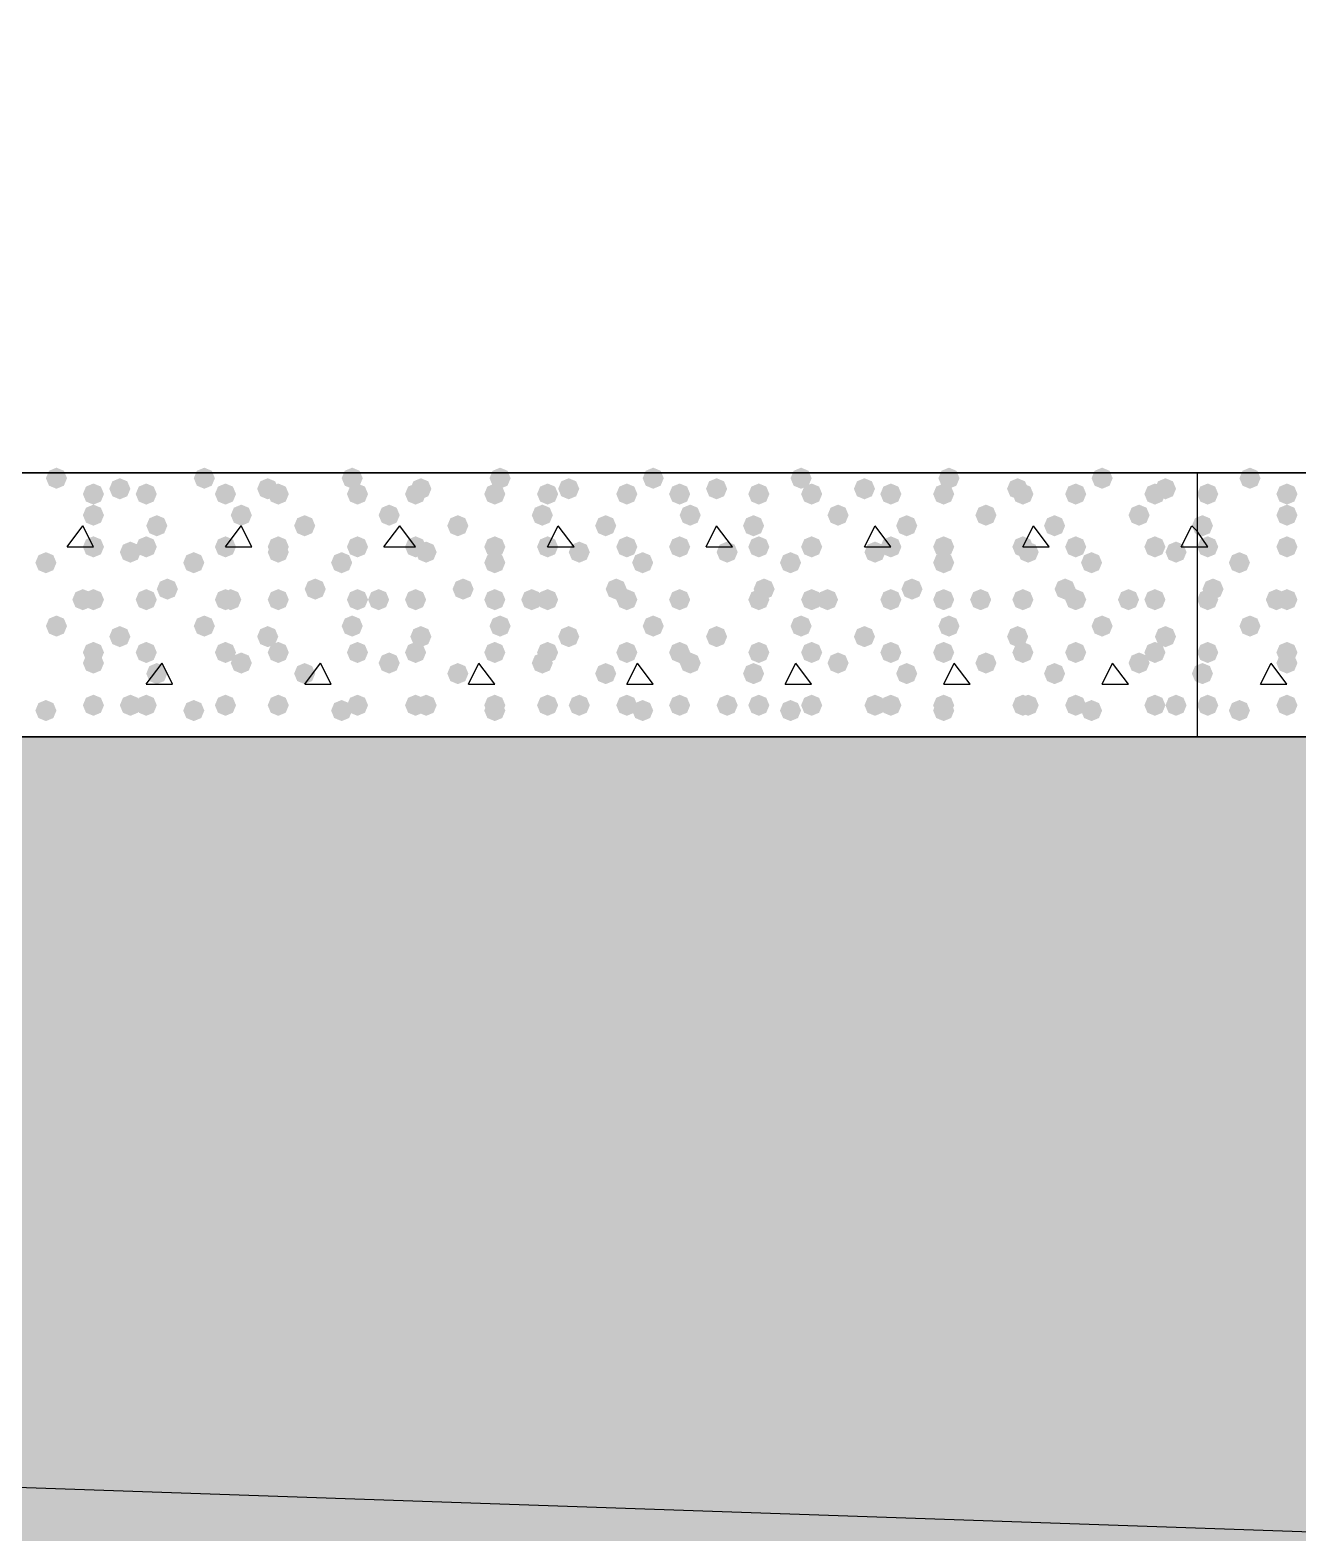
# Model space of a CAD drawing. Header units: millimetres. Extents: x 0 to 420, y 0 to 297.
# Drawn here: x 206.63 to 216.79, y 155.88 to 167.93 of the extents above; entities that cross this region are included whole.
import ezdxf

# ---------------------------------------------------------------- set-up
doc = ezdxf.new("R2010")
doc.units = ezdxf.units.MM
doc.layers.get('0').update_dxf_attribs({"linetype": 'CONTINUOUS'})

msp = doc.modelspace()

# ---------------------------------------------------------------- hatches: boundary and pattern name
at = {"true_color": 0x000008}
for points in [[(206.925333, 164.338), (206.900462, 164.278204), (206.840667, 164.253333), (206.780871, 164.278204), (206.756, 164.338), (206.780871, 164.397796), (206.840667, 164.422667), (206.900462, 164.397796)], [(208.110667, 164.338), (208.085796, 164.278204), (208.026, 164.253333), (207.966204, 164.278204), (207.941333, 164.338), (207.966204, 164.397796), (208.026, 164.422667), (208.085796, 164.397796)], [(209.296, 164.338), (209.271129, 164.278204), (209.211333, 164.253333), (209.151538, 164.278204), (209.126667, 164.338), (209.151537, 164.397796), (209.211333, 164.422667), (209.271129, 164.397796)], [(210.481333, 164.338), (210.456462, 164.278204), (210.396667, 164.253333), (210.336871, 164.278204), (210.312, 164.338), (210.336871, 164.397796), (210.396667, 164.422667), (210.456462, 164.397796)], [(211.709, 164.338), (211.684129, 164.278204), (211.624333, 164.253333), (211.564538, 164.278204), (211.539667, 164.338), (211.564537, 164.397796), (211.624333, 164.422667), (211.684129, 164.397796)], [(212.894333, 164.338), (212.869463, 164.278204), (212.809667, 164.253333), (212.749871, 164.278204), (212.725, 164.338), (212.749871, 164.397796), (212.809667, 164.422667), (212.869462, 164.397796)], [(214.079667, 164.338), (214.054796, 164.278204), (213.995, 164.253333), (213.935204, 164.278204), (213.910333, 164.338), (213.935204, 164.397796), (213.995, 164.422667), (214.054796, 164.397796)], [(215.307333, 164.338), (215.282462, 164.278204), (215.222667, 164.253333), (215.162871, 164.278204), (215.138, 164.338), (215.162871, 164.397796), (215.222667, 164.422667), (215.282462, 164.397796)], [(207.221667, 164.211), (207.196796, 164.151204), (207.137, 164.126333), (207.077204, 164.151204), (207.052333, 164.211), (207.077204, 164.270796), (207.137, 164.295667), (207.196796, 164.270796)], [(207.433333, 164.253333), (207.408462, 164.193537), (207.348667, 164.168667), (207.288871, 164.193537), (207.264, 164.253333), (207.288871, 164.313129), (207.348667, 164.338), (207.408462, 164.313129)], [(207.645, 164.211), (207.620129, 164.151204), (207.560333, 164.126333), (207.500538, 164.151204), (207.475667, 164.211), (207.500537, 164.270796), (207.560333, 164.295667), (207.620129, 164.270796)], [(208.28, 164.211), (208.255129, 164.151204), (208.195333, 164.126333), (208.135538, 164.151204), (208.110667, 164.211), (208.135537, 164.270796), (208.195333, 164.295667), (208.255129, 164.270796)], [(208.618667, 164.253333), (208.593796, 164.193537), (208.534, 164.168667), (208.474204, 164.193537), (208.449333, 164.253333), (208.474204, 164.313129), (208.534, 164.338), (208.593796, 164.313129)], [(208.703333, 164.211), (208.678462, 164.151204), (208.618667, 164.126333), (208.558871, 164.151204), (208.534, 164.211), (208.558871, 164.270796), (208.618667, 164.295667), (208.678462, 164.270796)], [(209.338333, 164.211), (209.313462, 164.151204), (209.253667, 164.126333), (209.193871, 164.151204), (209.169, 164.211), (209.193871, 164.270796), (209.253667, 164.295667), (209.313462, 164.270796)], [(209.804, 164.211), (209.779129, 164.151204), (209.719333, 164.126333), (209.659538, 164.151204), (209.634667, 164.211), (209.659537, 164.270796), (209.719333, 164.295667), (209.779129, 164.270796)], [(209.846333, 164.253333), (209.821463, 164.193537), (209.761667, 164.168667), (209.701871, 164.193537), (209.677, 164.253333), (209.701871, 164.313129), (209.761667, 164.338), (209.821462, 164.313129)], [(210.439, 164.211), (210.414129, 164.151204), (210.354333, 164.126333), (210.294537, 164.151204), (210.269667, 164.211), (210.294537, 164.270796), (210.354333, 164.295667), (210.414129, 164.270796)], [(210.862333, 164.211), (210.837462, 164.151204), (210.777667, 164.126333), (210.717871, 164.151204), (210.693, 164.211), (210.717871, 164.270796), (210.777667, 164.295667), (210.837462, 164.270796)], [(211.031667, 164.253333), (211.006796, 164.193537), (210.947, 164.168667), (210.887204, 164.193537), (210.862333, 164.253333), (210.887204, 164.313129), (210.947, 164.338), (211.006796, 164.313129)], [(211.497333, 164.211), (211.472463, 164.151204), (211.412667, 164.126333), (211.352871, 164.151204), (211.328, 164.211), (211.352871, 164.270796), (211.412667, 164.295667), (211.472462, 164.270796)], [(211.920667, 164.211), (211.895796, 164.151204), (211.836, 164.126333), (211.776204, 164.151204), (211.751333, 164.211), (211.776204, 164.270796), (211.836, 164.295667), (211.895796, 164.270796)], [(212.217, 164.253333), (212.192129, 164.193537), (212.132333, 164.168667), (212.072538, 164.193537), (212.047667, 164.253333), (212.072537, 164.313129), (212.132333, 164.338), (212.192129, 164.313129)], [(212.555667, 164.211), (212.530796, 164.151204), (212.471, 164.126333), (212.411204, 164.151204), (212.386333, 164.211), (212.411204, 164.270796), (212.471, 164.295667), (212.530796, 164.270796)], [(212.979, 164.211), (212.954129, 164.151204), (212.894333, 164.126333), (212.834538, 164.151204), (212.809667, 164.211), (212.834537, 164.270796), (212.894333, 164.295667), (212.954129, 164.270796)], [(213.402333, 164.253333), (213.377462, 164.193537), (213.317667, 164.168667), (213.257871, 164.193537), (213.233, 164.253333), (213.257871, 164.313129), (213.317667, 164.338), (213.377462, 164.313129)], [(213.614, 164.211), (213.589129, 164.151204), (213.529333, 164.126333), (213.469538, 164.151204), (213.444667, 164.211), (213.469537, 164.270796), (213.529333, 164.295667), (213.589129, 164.270796)], [(214.037333, 164.211), (214.012462, 164.151204), (213.952667, 164.126333), (213.892871, 164.151204), (213.868, 164.211), (213.892871, 164.270796), (213.952667, 164.295667), (214.012462, 164.270796)], [(214.63, 164.253333), (214.605129, 164.193537), (214.545333, 164.168667), (214.485538, 164.193537), (214.460667, 164.253333), (214.485537, 164.313129), (214.545333, 164.338), (214.605129, 164.313129)], [(214.672333, 164.211), (214.647462, 164.151204), (214.587667, 164.126333), (214.527871, 164.151204), (214.503, 164.211), (214.527871, 164.270796), (214.587667, 164.295667), (214.647462, 164.270796)], [(215.095667, 164.211), (215.070796, 164.151204), (215.011, 164.126333), (214.951204, 164.151204), (214.926333, 164.211), (214.951204, 164.270796), (215.011, 164.295667), (215.070796, 164.270796)], [(215.730667, 164.211), (215.705796, 164.151204), (215.646, 164.126333), (215.586204, 164.151204), (215.561333, 164.211), (215.586204, 164.270796), (215.646, 164.295667), (215.705796, 164.270796)], [(215.815333, 164.253333), (215.790462, 164.193537), (215.730667, 164.168667), (215.670871, 164.193537), (215.646, 164.253333), (215.670871, 164.313129), (215.730667, 164.338), (215.790462, 164.313129)], [(207.221667, 164.041667), (207.196796, 163.981871), (207.137, 163.957), (207.077204, 163.981871), (207.052333, 164.041667), (207.077204, 164.101462), (207.137, 164.126333), (207.196796, 164.101463)], [(208.407, 164.041667), (208.382129, 163.981871), (208.322333, 163.957), (208.262538, 163.981871), (208.237667, 164.041667), (208.262537, 164.101462), (208.322333, 164.126333), (208.382129, 164.101463)], [(209.592333, 164.041667), (209.567462, 163.981871), (209.507667, 163.957), (209.447871, 163.981871), (209.423, 164.041667), (209.447871, 164.101462), (209.507667, 164.126333), (209.567462, 164.101463)], [(210.82, 164.041667), (210.795129, 163.981871), (210.735333, 163.957), (210.675538, 163.981871), (210.650667, 164.041667), (210.675537, 164.101462), (210.735333, 164.126333), (210.795129, 164.101463)], [(212.005333, 164.041667), (211.980462, 163.981871), (211.920667, 163.957), (211.860871, 163.981871), (211.836, 164.041667), (211.860871, 164.101462), (211.920667, 164.126333), (211.980462, 164.101463)], [(213.190667, 164.041667), (213.165796, 163.981871), (213.106, 163.957), (213.046204, 163.981871), (213.021333, 164.041667), (213.046204, 164.101462), (213.106, 164.126333), (213.165796, 164.101463)], [(214.376, 164.041667), (214.351129, 163.981871), (214.291333, 163.957), (214.231538, 163.981871), (214.206667, 164.041667), (214.231537, 164.101462), (214.291333, 164.126333), (214.351129, 164.101463)], [(215.603667, 164.041667), (215.578796, 163.981871), (215.519, 163.957), (215.459204, 163.981871), (215.434333, 164.041667), (215.459204, 164.101462), (215.519, 164.126333), (215.578796, 164.101463)], [(207.729667, 163.957), (207.704796, 163.897204), (207.645, 163.872333), (207.585204, 163.897204), (207.560333, 163.957), (207.585204, 164.016796), (207.645, 164.041667), (207.704796, 164.016796)], [(208.915, 163.957), (208.890129, 163.897204), (208.830333, 163.872333), (208.770538, 163.897204), (208.745667, 163.957), (208.770537, 164.016796), (208.830333, 164.041667), (208.890129, 164.016796)], [(210.142667, 163.957), (210.117796, 163.897204), (210.058, 163.872333), (209.998204, 163.897204), (209.973333, 163.957), (209.998204, 164.016796), (210.058, 164.041667), (210.117796, 164.016796)], [(211.328, 163.957), (211.303129, 163.897204), (211.243333, 163.872333), (211.183538, 163.897204), (211.158667, 163.957), (211.183537, 164.016796), (211.243333, 164.041667), (211.303129, 164.016796)], [(212.513333, 163.957), (212.488463, 163.897204), (212.428667, 163.872333), (212.368871, 163.897204), (212.344, 163.957), (212.368871, 164.016796), (212.428667, 164.041667), (212.488462, 164.016796)], [(213.741, 163.957), (213.716129, 163.897204), (213.656333, 163.872333), (213.596538, 163.897204), (213.571667, 163.957), (213.596537, 164.016796), (213.656333, 164.041667), (213.716129, 164.016796)], [(214.926333, 163.957), (214.901462, 163.897204), (214.841667, 163.872333), (214.781871, 163.897204), (214.757, 163.957), (214.781871, 164.016796), (214.841667, 164.041667), (214.901462, 164.016796)], [(207.221667, 163.787667), (207.196796, 163.727871), (207.137, 163.703), (207.077204, 163.727871), (207.052333, 163.787667), (207.077204, 163.847462), (207.137, 163.872333), (207.196796, 163.847463)], [(207.645, 163.787667), (207.620129, 163.727871), (207.560333, 163.703), (207.500538, 163.727871), (207.475667, 163.787667), (207.500537, 163.847462), (207.560333, 163.872333), (207.620129, 163.847463)], [(208.28, 163.787667), (208.255129, 163.727871), (208.195333, 163.703), (208.135538, 163.727871), (208.110667, 163.787667), (208.135537, 163.847462), (208.195333, 163.872333), (208.255129, 163.847463)], [(208.703333, 163.787667), (208.678462, 163.727871), (208.618667, 163.703), (208.558871, 163.727871), (208.534, 163.787667), (208.558871, 163.847462), (208.618667, 163.872333), (208.678462, 163.847463)], [(209.338333, 163.787667), (209.313462, 163.727871), (209.253667, 163.703), (209.193871, 163.727871), (209.169, 163.787667), (209.193871, 163.847462), (209.253667, 163.872333), (209.313462, 163.847463)], [(209.804, 163.787667), (209.779129, 163.727871), (209.719333, 163.703), (209.659538, 163.727871), (209.634667, 163.787667), (209.659537, 163.847462), (209.719333, 163.872333), (209.779129, 163.847463)], [(210.439, 163.787667), (210.414129, 163.727871), (210.354333, 163.703), (210.294537, 163.727871), (210.269667, 163.787667), (210.294537, 163.847462), (210.354333, 163.872333), (210.414129, 163.847463)], [(210.862333, 163.787667), (210.837462, 163.727871), (210.777667, 163.703), (210.717871, 163.727871), (210.693, 163.787667), (210.717871, 163.847462), (210.777667, 163.872333), (210.837462, 163.847463)], [(211.497333, 163.787667), (211.472463, 163.727871), (211.412667, 163.703), (211.352871, 163.727871), (211.328, 163.787667), (211.352871, 163.847462), (211.412667, 163.872333), (211.472462, 163.847463)], [(211.920667, 163.787667), (211.895796, 163.727871), (211.836, 163.703), (211.776204, 163.727871), (211.751333, 163.787667), (211.776204, 163.847462), (211.836, 163.872333), (211.895796, 163.847463)], [(212.555667, 163.787667), (212.530796, 163.727871), (212.471, 163.703), (212.411204, 163.727871), (212.386333, 163.787667), (212.411204, 163.847462), (212.471, 163.872333), (212.530796, 163.847463)], [(212.979, 163.787667), (212.954129, 163.727871), (212.894333, 163.703), (212.834538, 163.727871), (212.809667, 163.787667), (212.834537, 163.847462), (212.894333, 163.872333), (212.954129, 163.847463)], [(213.614, 163.787667), (213.589129, 163.727871), (213.529333, 163.703), (213.469538, 163.727871), (213.444667, 163.787667), (213.469537, 163.847462), (213.529333, 163.872333), (213.589129, 163.847463)], [(214.037333, 163.787667), (214.012462, 163.727871), (213.952667, 163.703), (213.892871, 163.727871), (213.868, 163.787667), (213.892871, 163.847462), (213.952667, 163.872333), (214.012462, 163.847463)], [(214.672333, 163.787667), (214.647462, 163.727871), (214.587667, 163.703), (214.527871, 163.727871), (214.503, 163.787667), (214.527871, 163.847462), (214.587667, 163.872333), (214.647462, 163.847463)], [(215.095667, 163.787667), (215.070796, 163.727871), (215.011, 163.703), (214.951204, 163.727871), (214.926333, 163.787667), (214.951204, 163.847462), (215.011, 163.872333), (215.070796, 163.847463)], [(215.730667, 163.787667), (215.705796, 163.727871), (215.646, 163.703), (215.586204, 163.727871), (215.561333, 163.787667), (215.586204, 163.847462), (215.646, 163.872333), (215.705796, 163.847463)], [(207.518, 163.745333), (207.493129, 163.685537), (207.433333, 163.660667), (207.373538, 163.685537), (207.348667, 163.745333), (207.373537, 163.805129), (207.433333, 163.83), (207.493129, 163.805129)], [(208.703333, 163.745333), (208.678462, 163.685537), (208.618667, 163.660667), (208.558871, 163.685537), (208.534, 163.745333), (208.558871, 163.805129), (208.618667, 163.83), (208.678462, 163.805129)], [(209.888667, 163.745333), (209.863796, 163.685537), (209.804, 163.660667), (209.744204, 163.685537), (209.719333, 163.745333), (209.744204, 163.805129), (209.804, 163.83), (209.863796, 163.805129)], [(211.116333, 163.745333), (211.091462, 163.685537), (211.031667, 163.660667), (210.971871, 163.685537), (210.947, 163.745333), (210.971871, 163.805129), (211.031667, 163.83), (211.091462, 163.805129)], [(212.301667, 163.745333), (212.276796, 163.685537), (212.217, 163.660667), (212.157204, 163.685537), (212.132333, 163.745333), (212.157204, 163.805129), (212.217, 163.83), (212.276796, 163.805129)], [(213.487, 163.745333), (213.462129, 163.685537), (213.402333, 163.660667), (213.342537, 163.685537), (213.317667, 163.745333), (213.342537, 163.805129), (213.402333, 163.83), (213.462129, 163.805129)], [(214.714667, 163.745333), (214.689796, 163.685537), (214.63, 163.660667), (214.570204, 163.685537), (214.545333, 163.745333), (214.570204, 163.805129), (214.63, 163.83), (214.689796, 163.805129)], [(215.9, 163.745333), (215.875129, 163.685537), (215.815333, 163.660667), (215.755538, 163.685537), (215.730667, 163.745333), (215.755537, 163.805129), (215.815333, 163.83), (215.875129, 163.805129)], [(206.840667, 163.660667), (206.815796, 163.600871), (206.756, 163.576), (206.696204, 163.600871), (206.671333, 163.660667), (206.696204, 163.720462), (206.756, 163.745333), (206.815796, 163.720463)], [(208.026, 163.660667), (208.001129, 163.600871), (207.941333, 163.576), (207.881538, 163.600871), (207.856667, 163.660667), (207.881537, 163.720462), (207.941333, 163.745333), (208.001129, 163.720463)], [(209.211333, 163.660667), (209.186462, 163.600871), (209.126667, 163.576), (209.066871, 163.600871), (209.042, 163.660667), (209.066871, 163.720462), (209.126667, 163.745333), (209.186462, 163.720463)], [(210.439, 163.660667), (210.414129, 163.600871), (210.354333, 163.576), (210.294537, 163.600871), (210.269667, 163.660667), (210.294537, 163.720462), (210.354333, 163.745333), (210.414129, 163.720463)], [(211.624333, 163.660667), (211.599463, 163.600871), (211.539667, 163.576), (211.479871, 163.600871), (211.455, 163.660667), (211.479871, 163.720462), (211.539667, 163.745333), (211.599462, 163.720463)], [(212.809667, 163.660667), (212.784796, 163.600871), (212.725, 163.576), (212.665204, 163.600871), (212.640333, 163.660667), (212.665204, 163.720462), (212.725, 163.745333), (212.784796, 163.720463)], [(214.037333, 163.660667), (214.012462, 163.600871), (213.952667, 163.576), (213.892871, 163.600871), (213.868, 163.660667), (213.892871, 163.720462), (213.952667, 163.745333), (214.012462, 163.720463)], [(215.222667, 163.660667), (215.197796, 163.600871), (215.138, 163.576), (215.078204, 163.600871), (215.053333, 163.660667), (215.078204, 163.720462), (215.138, 163.745333), (215.197796, 163.720463)], [(207.814333, 163.449), (207.789463, 163.389204), (207.729667, 163.364333), (207.669871, 163.389204), (207.645, 163.449), (207.669871, 163.508796), (207.729667, 163.533667), (207.789462, 163.508796)], [(208.999667, 163.449), (208.974796, 163.389204), (208.915, 163.364333), (208.855204, 163.389204), (208.830333, 163.449), (208.855204, 163.508796), (208.915, 163.533667), (208.974796, 163.508796)], [(210.185, 163.449), (210.160129, 163.389204), (210.100333, 163.364333), (210.040538, 163.389204), (210.015667, 163.449), (210.040537, 163.508796), (210.100333, 163.533667), (210.160129, 163.508796)], [(211.412667, 163.449), (211.387796, 163.389204), (211.328, 163.364333), (211.268204, 163.389204), (211.243333, 163.449), (211.268204, 163.508796), (211.328, 163.533667), (211.387796, 163.508796)], [(212.598, 163.449), (212.573129, 163.389204), (212.513333, 163.364333), (212.453537, 163.389204), (212.428667, 163.449), (212.453537, 163.508796), (212.513333, 163.533667), (212.573129, 163.508796)], [(213.783333, 163.449), (213.758463, 163.389204), (213.698667, 163.364333), (213.638871, 163.389204), (213.614, 163.449), (213.638871, 163.508796), (213.698667, 163.533667), (213.758462, 163.508796)], [(215.011, 163.449), (214.986129, 163.389204), (214.926333, 163.364333), (214.866538, 163.389204), (214.841667, 163.449), (214.866537, 163.508796), (214.926333, 163.533667), (214.986129, 163.508796)], [(207.137, 163.364333), (207.112129, 163.304537), (207.052333, 163.279667), (206.992538, 163.304537), (206.967667, 163.364333), (206.992537, 163.424129), (207.052333, 163.449), (207.112129, 163.424129)], [(207.221667, 163.364333), (207.196796, 163.304537), (207.137, 163.279667), (207.077204, 163.304537), (207.052333, 163.364333), (207.077204, 163.424129), (207.137, 163.449), (207.196796, 163.424129)], [(207.645, 163.364333), (207.620129, 163.304537), (207.560333, 163.279667), (207.500538, 163.304537), (207.475667, 163.364333), (207.500537, 163.424129), (207.560333, 163.449), (207.620129, 163.424129)], [(208.28, 163.364333), (208.255129, 163.304537), (208.195333, 163.279667), (208.135538, 163.304537), (208.110667, 163.364333), (208.135537, 163.424129), (208.195333, 163.449), (208.255129, 163.424129)], [(208.322333, 163.364333), (208.297462, 163.304537), (208.237667, 163.279667), (208.177871, 163.304537), (208.153, 163.364333), (208.177871, 163.424129), (208.237667, 163.449), (208.297462, 163.424129)], [(208.703333, 163.364333), (208.678462, 163.304537), (208.618667, 163.279667), (208.558871, 163.304537), (208.534, 163.364333), (208.558871, 163.424129), (208.618667, 163.449), (208.678462, 163.424129)], [(209.338333, 163.364333), (209.313462, 163.304537), (209.253667, 163.279667), (209.193871, 163.304537), (209.169, 163.364333), (209.193871, 163.424129), (209.253667, 163.449), (209.313462, 163.424129)], [(209.507667, 163.364333), (209.482796, 163.304537), (209.423, 163.279667), (209.363204, 163.304537), (209.338333, 163.364333), (209.363204, 163.424129), (209.423, 163.449), (209.482796, 163.424129)], [(209.804, 163.364333), (209.779129, 163.304537), (209.719333, 163.279667), (209.659538, 163.304537), (209.634667, 163.364333), (209.659537, 163.424129), (209.719333, 163.449), (209.779129, 163.424129)], [(210.439, 163.364333), (210.414129, 163.304537), (210.354333, 163.279667), (210.294537, 163.304537), (210.269667, 163.364333), (210.294537, 163.424129), (210.354333, 163.449), (210.414129, 163.424129)], [(210.735333, 163.364333), (210.710462, 163.304537), (210.650667, 163.279667), (210.590871, 163.304537), (210.566, 163.364333), (210.590871, 163.424129), (210.650667, 163.449), (210.710462, 163.424129)], [(210.862333, 163.364333), (210.837462, 163.304537), (210.777667, 163.279667), (210.717871, 163.304537), (210.693, 163.364333), (210.717871, 163.424129), (210.777667, 163.449), (210.837462, 163.424129)], [(211.497333, 163.364333), (211.472463, 163.304537), (211.412667, 163.279667), (211.352871, 163.304537), (211.328, 163.364333), (211.352871, 163.424129), (211.412667, 163.449), (211.472462, 163.424129)], [(211.920667, 163.364333), (211.895796, 163.304537), (211.836, 163.279667), (211.776204, 163.304537), (211.751333, 163.364333), (211.776204, 163.424129), (211.836, 163.449), (211.895796, 163.424129)], [(211.920667, 163.364333), (211.895796, 163.304537), (211.836, 163.279667), (211.776204, 163.304537), (211.751333, 163.364333), (211.776204, 163.424129), (211.836, 163.449), (211.895796, 163.424129)], [(212.555667, 163.364333), (212.530796, 163.304537), (212.471, 163.279667), (212.411204, 163.304537), (212.386333, 163.364333), (212.411204, 163.424129), (212.471, 163.449), (212.530796, 163.424129)], [(212.979, 163.364333), (212.954129, 163.304537), (212.894333, 163.279667), (212.834538, 163.304537), (212.809667, 163.364333), (212.834537, 163.424129), (212.894333, 163.449), (212.954129, 163.424129)], [(213.106, 163.364333), (213.081129, 163.304537), (213.021333, 163.279667), (212.961538, 163.304537), (212.936667, 163.364333), (212.961537, 163.424129), (213.021333, 163.449), (213.081129, 163.424129)], [(213.614, 163.364333), (213.589129, 163.304537), (213.529333, 163.279667), (213.469538, 163.304537), (213.444667, 163.364333), (213.469537, 163.424129), (213.529333, 163.449), (213.589129, 163.424129)], [(214.037333, 163.364333), (214.012462, 163.304537), (213.952667, 163.279667), (213.892871, 163.304537), (213.868, 163.364333), (213.892871, 163.424129), (213.952667, 163.449), (214.012462, 163.424129)], [(214.333667, 163.364333), (214.308796, 163.304537), (214.249, 163.279667), (214.189204, 163.304537), (214.164333, 163.364333), (214.189204, 163.424129), (214.249, 163.449), (214.308796, 163.424129)], [(214.672333, 163.364333), (214.647462, 163.304537), (214.587667, 163.279667), (214.527871, 163.304537), (214.503, 163.364333), (214.527871, 163.424129), (214.587667, 163.449), (214.647462, 163.424129)], [(215.095667, 163.364333), (215.070796, 163.304537), (215.011, 163.279667), (214.951204, 163.304537), (214.926333, 163.364333), (214.951204, 163.424129), (215.011, 163.449), (215.070796, 163.424129)], [(215.519, 163.364333), (215.494129, 163.304537), (215.434333, 163.279667), (215.374538, 163.304537), (215.349667, 163.364333), (215.374537, 163.424129), (215.434333, 163.449), (215.494129, 163.424129)], [(215.730667, 163.364333), (215.705796, 163.304537), (215.646, 163.279667), (215.586204, 163.304537), (215.561333, 163.364333), (215.586204, 163.424129), (215.646, 163.449), (215.705796, 163.424129)], [(206.925333, 163.152667), (206.900462, 163.092871), (206.840667, 163.068), (206.780871, 163.092871), (206.756, 163.152667), (206.780871, 163.212462), (206.840667, 163.237333), (206.900462, 163.212463)], [(207.433333, 163.068), (207.408462, 163.008204), (207.348667, 162.983333), (207.288871, 163.008204), (207.264, 163.068), (207.288871, 163.127796), (207.348667, 163.152667), (207.408462, 163.127796)], [(208.110667, 163.152667), (208.085796, 163.092871), (208.026, 163.068), (207.966204, 163.092871), (207.941333, 163.152667), (207.966204, 163.212462), (208.026, 163.237333), (208.085796, 163.212463)], [(208.618667, 163.068), (208.593796, 163.008204), (208.534, 162.983333), (208.474204, 163.008204), (208.449333, 163.068), (208.474204, 163.127796), (208.534, 163.152667), (208.593796, 163.127796)], [(209.296, 163.152667), (209.271129, 163.092871), (209.211333, 163.068), (209.151538, 163.092871), (209.126667, 163.152667), (209.151537, 163.212462), (209.211333, 163.237333), (209.271129, 163.212463)], [(209.846333, 163.068), (209.821463, 163.008204), (209.761667, 162.983333), (209.701871, 163.008204), (209.677, 163.068), (209.701871, 163.127796), (209.761667, 163.152667), (209.821462, 163.127796)], [(210.481333, 163.152667), (210.456462, 163.092871), (210.396667, 163.068), (210.336871, 163.092871), (210.312, 163.152667), (210.336871, 163.212462), (210.396667, 163.237333), (210.456462, 163.212463)], [(211.031667, 163.068), (211.006796, 163.008204), (210.947, 162.983333), (210.887204, 163.008204), (210.862333, 163.068), (210.887204, 163.127796), (210.947, 163.152667), (211.006796, 163.127796)], [(211.709, 163.152667), (211.684129, 163.092871), (211.624333, 163.068), (211.564538, 163.092871), (211.539667, 163.152667), (211.564537, 163.212462), (211.624333, 163.237333), (211.684129, 163.212463)], [(212.217, 163.068), (212.192129, 163.008204), (212.132333, 162.983333), (212.072538, 163.008204), (212.047667, 163.068), (212.072537, 163.127796), (212.132333, 163.152667), (212.192129, 163.127796)], [(212.894333, 163.152667), (212.869463, 163.092871), (212.809667, 163.068), (212.749871, 163.092871), (212.725, 163.152667), (212.749871, 163.212462), (212.809667, 163.237333), (212.869462, 163.212463)], [(213.402333, 163.068), (213.377462, 163.008204), (213.317667, 162.983333), (213.257871, 163.008204), (213.233, 163.068), (213.257871, 163.127796), (213.317667, 163.152667), (213.377462, 163.127796)], [(214.079667, 163.152667), (214.054796, 163.092871), (213.995, 163.068), (213.935204, 163.092871), (213.910333, 163.152667), (213.935204, 163.212462), (213.995, 163.237333), (214.054796, 163.212463)], [(214.63, 163.068), (214.605129, 163.008204), (214.545333, 162.983333), (214.485538, 163.008204), (214.460667, 163.068), (214.485537, 163.127796), (214.545333, 163.152667), (214.605129, 163.127796)], [(215.307333, 163.152667), (215.282462, 163.092871), (215.222667, 163.068), (215.162871, 163.092871), (215.138, 163.152667), (215.162871, 163.212462), (215.222667, 163.237333), (215.282462, 163.212463)], [(215.815333, 163.068), (215.790462, 163.008204), (215.730667, 162.983333), (215.670871, 163.008204), (215.646, 163.068), (215.670871, 163.127796), (215.730667, 163.152667), (215.790462, 163.127796)], [(207.221667, 162.941), (207.196796, 162.881204), (207.137, 162.856333), (207.077204, 162.881204), (207.052333, 162.941), (207.077204, 163.000796), (207.137, 163.025667), (207.196796, 163.000796)], [(207.645, 162.941), (207.620129, 162.881204), (207.560333, 162.856333), (207.500538, 162.881204), (207.475667, 162.941), (207.500537, 163.000796), (207.560333, 163.025667), (207.620129, 163.000796)], [(208.28, 162.941), (208.255129, 162.881204), (208.195333, 162.856333), (208.135538, 162.881204), (208.110667, 162.941), (208.135537, 163.000796), (208.195333, 163.025667), (208.255129, 163.000796)], [(208.703333, 162.941), (208.678462, 162.881204), (208.618667, 162.856333), (208.558871, 162.881204), (208.534, 162.941), (208.558871, 163.000796), (208.618667, 163.025667), (208.678462, 163.000796)], [(209.338333, 162.941), (209.313462, 162.881204), (209.253667, 162.856333), (209.193871, 162.881204), (209.169, 162.941), (209.193871, 163.000796), (209.253667, 163.025667), (209.313462, 163.000796)], [(209.804, 162.941), (209.779129, 162.881204), (209.719333, 162.856333), (209.659538, 162.881204), (209.634667, 162.941), (209.659537, 163.000796), (209.719333, 163.025667), (209.779129, 163.000796)], [(210.439, 162.941), (210.414129, 162.881204), (210.354333, 162.856333), (210.294537, 162.881204), (210.269667, 162.941), (210.294537, 163.000796), (210.354333, 163.025667), (210.414129, 163.000796)], [(210.862333, 162.941), (210.837462, 162.881204), (210.777667, 162.856333), (210.717871, 162.881204), (210.693, 162.941), (210.717871, 163.000796), (210.777667, 163.025667), (210.837462, 163.000796)], [(211.497333, 162.941), (211.472463, 162.881204), (211.412667, 162.856333), (211.352871, 162.881204), (211.328, 162.941), (211.352871, 163.000796), (211.412667, 163.025667), (211.472462, 163.000796)], [(211.920667, 162.941), (211.895796, 162.881204), (211.836, 162.856333), (211.776204, 162.881204), (211.751333, 162.941), (211.776204, 163.000796), (211.836, 163.025667), (211.895796, 163.000796)], [(212.555667, 162.941), (212.530796, 162.881204), (212.471, 162.856333), (212.411204, 162.881204), (212.386333, 162.941), (212.411204, 163.000796), (212.471, 163.025667), (212.530796, 163.000796)], [(212.979, 162.941), (212.954129, 162.881204), (212.894333, 162.856333), (212.834538, 162.881204), (212.809667, 162.941), (212.834537, 163.000796), (212.894333, 163.025667), (212.954129, 163.000796)], [(213.614, 162.941), (213.589129, 162.881204), (213.529333, 162.856333), (213.469538, 162.881204), (213.444667, 162.941), (213.469537, 163.000796), (213.529333, 163.025667), (213.589129, 163.000796)], [(214.037333, 162.941), (214.012462, 162.881204), (213.952667, 162.856333), (213.892871, 162.881204), (213.868, 162.941), (213.892871, 163.000796), (213.952667, 163.025667), (214.012462, 163.000796)], [(214.672333, 162.941), (214.647462, 162.881204), (214.587667, 162.856333), (214.527871, 162.881204), (214.503, 162.941), (214.527871, 163.000796), (214.587667, 163.025667), (214.647462, 163.000796)], [(215.095667, 162.941), (215.070796, 162.881204), (215.011, 162.856333), (214.951204, 162.881204), (214.926333, 162.941), (214.951204, 163.000796), (215.011, 163.025667), (215.070796, 163.000796)], [(215.730667, 162.941), (215.705796, 162.881204), (215.646, 162.856333), (215.586204, 162.881204), (215.561333, 162.941), (215.586204, 163.000796), (215.646, 163.025667), (215.705796, 163.000796)], [(207.221667, 162.856333), (207.196796, 162.796537), (207.137, 162.771667), (207.077204, 162.796537), (207.052333, 162.856333), (207.077204, 162.916129), (207.137, 162.941), (207.196796, 162.916129)], [(208.407, 162.856333), (208.382129, 162.796537), (208.322333, 162.771667), (208.262538, 162.796537), (208.237667, 162.856333), (208.262537, 162.916129), (208.322333, 162.941), (208.382129, 162.916129)], [(209.592333, 162.856333), (209.567462, 162.796537), (209.507667, 162.771667), (209.447871, 162.796537), (209.423, 162.856333), (209.447871, 162.916129), (209.507667, 162.941), (209.567462, 162.916129)], [(210.82, 162.856333), (210.795129, 162.796537), (210.735333, 162.771667), (210.675538, 162.796537), (210.650667, 162.856333), (210.675537, 162.916129), (210.735333, 162.941), (210.795129, 162.916129)], [(212.005333, 162.856333), (211.980462, 162.796537), (211.920667, 162.771667), (211.860871, 162.796537), (211.836, 162.856333), (211.860871, 162.916129), (211.920667, 162.941), (211.980462, 162.916129)], [(213.190667, 162.856333), (213.165796, 162.796537), (213.106, 162.771667), (213.046204, 162.796537), (213.021333, 162.856333), (213.046204, 162.916129), (213.106, 162.941), (213.165796, 162.916129)], [(214.376, 162.856333), (214.351129, 162.796537), (214.291333, 162.771667), (214.231538, 162.796537), (214.206667, 162.856333), (214.231537, 162.916129), (214.291333, 162.941), (214.351129, 162.916129)], [(215.603667, 162.856333), (215.578796, 162.796537), (215.519, 162.771667), (215.459204, 162.796537), (215.434333, 162.856333), (215.459204, 162.916129), (215.519, 162.941), (215.578796, 162.916129)], [(207.729667, 162.771667), (207.704796, 162.711871), (207.645, 162.687), (207.585204, 162.711871), (207.560333, 162.771667), (207.585204, 162.831462), (207.645, 162.856333), (207.704796, 162.831463)], [(208.915, 162.771667), (208.890129, 162.711871), (208.830333, 162.687), (208.770538, 162.711871), (208.745667, 162.771667), (208.770537, 162.831462), (208.830333, 162.856333), (208.890129, 162.831463)], [(210.142667, 162.771667), (210.117796, 162.711871), (210.058, 162.687), (209.998204, 162.711871), (209.973333, 162.771667), (209.998204, 162.831462), (210.058, 162.856333), (210.117796, 162.831463)], [(211.328, 162.771667), (211.303129, 162.711871), (211.243333, 162.687), (211.183538, 162.711871), (211.158667, 162.771667), (211.183537, 162.831462), (211.243333, 162.856333), (211.303129, 162.831463)], [(212.513333, 162.771667), (212.488463, 162.711871), (212.428667, 162.687), (212.368871, 162.711871), (212.344, 162.771667), (212.368871, 162.831462), (212.428667, 162.856333), (212.488462, 162.831463)], [(213.741, 162.771667), (213.716129, 162.711871), (213.656333, 162.687), (213.596538, 162.711871), (213.571667, 162.771667), (213.596537, 162.831462), (213.656333, 162.856333), (213.716129, 162.831463)], [(214.926333, 162.771667), (214.901462, 162.711871), (214.841667, 162.687), (214.781871, 162.711871), (214.757, 162.771667), (214.781871, 162.831462), (214.841667, 162.856333), (214.901462, 162.831463)], [(206.840667, 162.475333), (206.815796, 162.415537), (206.756, 162.390667), (206.696204, 162.415537), (206.671333, 162.475333), (206.696204, 162.535129), (206.756, 162.56), (206.815796, 162.535129)], [(207.221667, 162.517667), (207.196796, 162.457871), (207.137, 162.433), (207.077204, 162.457871), (207.052333, 162.517667), (207.077204, 162.577462), (207.137, 162.602333), (207.196796, 162.577463)], [(207.518, 162.517667), (207.493129, 162.457871), (207.433333, 162.433), (207.373538, 162.457871), (207.348667, 162.517667), (207.373537, 162.577462), (207.433333, 162.602333), (207.493129, 162.577463)], [(207.645, 162.517667), (207.620129, 162.457871), (207.560333, 162.433), (207.500538, 162.457871), (207.475667, 162.517667), (207.500537, 162.577462), (207.560333, 162.602333), (207.620129, 162.577463)], [(208.026, 162.475333), (208.001129, 162.415537), (207.941333, 162.390667), (207.881538, 162.415537), (207.856667, 162.475333), (207.881537, 162.535129), (207.941333, 162.56), (208.001129, 162.535129)], [(208.28, 162.517667), (208.255129, 162.457871), (208.195333, 162.433), (208.135538, 162.457871), (208.110667, 162.517667), (208.135537, 162.577462), (208.195333, 162.602333), (208.255129, 162.577463)], [(208.703333, 162.517667), (208.678462, 162.457871), (208.618667, 162.433), (208.558871, 162.457871), (208.534, 162.517667), (208.558871, 162.577462), (208.618667, 162.602333), (208.678462, 162.577463)], [(208.703333, 162.517667), (208.678462, 162.457871), (208.618667, 162.433), (208.558871, 162.457871), (208.534, 162.517667), (208.558871, 162.577462), (208.618667, 162.602333), (208.678462, 162.577463)], [(209.211333, 162.475333), (209.186462, 162.415537), (209.126667, 162.390667), (209.066871, 162.415537), (209.042, 162.475333), (209.066871, 162.535129), (209.126667, 162.56), (209.186462, 162.535129)], [(209.338333, 162.517667), (209.313462, 162.457871), (209.253667, 162.433), (209.193871, 162.457871), (209.169, 162.517667), (209.193871, 162.577462), (209.253667, 162.602333), (209.313462, 162.577463)], [(209.804, 162.517667), (209.779129, 162.457871), (209.719333, 162.433), (209.659538, 162.457871), (209.634667, 162.517667), (209.659537, 162.577462), (209.719333, 162.602333), (209.779129, 162.577463)], [(209.888667, 162.517667), (209.863796, 162.457871), (209.804, 162.433), (209.744204, 162.457871), (209.719333, 162.517667), (209.744204, 162.577462), (209.804, 162.602333), (209.863796, 162.577463)], [(210.439, 162.517667), (210.414129, 162.457871), (210.354333, 162.433), (210.294537, 162.457871), (210.269667, 162.517667), (210.294537, 162.577462), (210.354333, 162.602333), (210.414129, 162.577463)], [(210.439, 162.475333), (210.414129, 162.415537), (210.354333, 162.390667), (210.294537, 162.415537), (210.269667, 162.475333), (210.294537, 162.535129), (210.354333, 162.56), (210.414129, 162.535129)], [(210.862333, 162.517667), (210.837462, 162.457871), (210.777667, 162.433), (210.717871, 162.457871), (210.693, 162.517667), (210.717871, 162.577462), (210.777667, 162.602333), (210.837462, 162.577463)], [(211.116333, 162.517667), (211.091462, 162.457871), (211.031667, 162.433), (210.971871, 162.457871), (210.947, 162.517667), (210.971871, 162.577462), (211.031667, 162.602333), (211.091462, 162.577463)], [(211.497333, 162.517667), (211.472463, 162.457871), (211.412667, 162.433), (211.352871, 162.457871), (211.328, 162.517667), (211.352871, 162.577462), (211.412667, 162.602333), (211.472462, 162.577463)], [(211.624333, 162.475333), (211.599463, 162.415537), (211.539667, 162.390667), (211.479871, 162.415537), (211.455, 162.475333), (211.479871, 162.535129), (211.539667, 162.56), (211.599462, 162.535129)], [(211.920667, 162.517667), (211.895796, 162.457871), (211.836, 162.433), (211.776204, 162.457871), (211.751333, 162.517667), (211.776204, 162.577462), (211.836, 162.602333), (211.895796, 162.577463)], [(212.301667, 162.517667), (212.276796, 162.457871), (212.217, 162.433), (212.157204, 162.457871), (212.132333, 162.517667), (212.157204, 162.577462), (212.217, 162.602333), (212.276796, 162.577463)], [(212.555667, 162.517667), (212.530796, 162.457871), (212.471, 162.433), (212.411204, 162.457871), (212.386333, 162.517667), (212.411204, 162.577462), (212.471, 162.602333), (212.530796, 162.577463)], [(212.809667, 162.475333), (212.784796, 162.415537), (212.725, 162.390667), (212.665204, 162.415537), (212.640333, 162.475333), (212.665204, 162.535129), (212.725, 162.56), (212.784796, 162.535129)], [(212.979, 162.517667), (212.954129, 162.457871), (212.894333, 162.433), (212.834538, 162.457871), (212.809667, 162.517667), (212.834537, 162.577462), (212.894333, 162.602333), (212.954129, 162.577463)], [(213.487, 162.517667), (213.462129, 162.457871), (213.402333, 162.433), (213.342537, 162.457871), (213.317667, 162.517667), (213.342537, 162.577462), (213.402333, 162.602333), (213.462129, 162.577463)], [(213.614, 162.517667), (213.589129, 162.457871), (213.529333, 162.433), (213.469538, 162.457871), (213.444667, 162.517667), (213.469537, 162.577462), (213.529333, 162.602333), (213.589129, 162.577463)], [(214.037333, 162.517667), (214.012462, 162.457871), (213.952667, 162.433), (213.892871, 162.457871), (213.868, 162.517667), (213.892871, 162.577462), (213.952667, 162.602333), (214.012462, 162.577463)], [(214.037333, 162.475333), (214.012462, 162.415537), (213.952667, 162.390667), (213.892871, 162.415537), (213.868, 162.475333), (213.892871, 162.535129), (213.952667, 162.56), (214.012462, 162.535129)], [(214.672333, 162.517667), (214.647462, 162.457871), (214.587667, 162.433), (214.527871, 162.457871), (214.503, 162.517667), (214.527871, 162.577462), (214.587667, 162.602333), (214.647462, 162.577463)], [(214.714667, 162.517667), (214.689796, 162.457871), (214.63, 162.433), (214.570204, 162.457871), (214.545333, 162.517667), (214.570204, 162.577462), (214.63, 162.602333), (214.689796, 162.577463)], [(215.095667, 162.517667), (215.070796, 162.457871), (215.011, 162.433), (214.951204, 162.457871), (214.926333, 162.517667), (214.951204, 162.577462), (215.011, 162.602333), (215.070796, 162.577463)], [(215.222667, 162.475333), (215.197796, 162.415537), (215.138, 162.390667), (215.078204, 162.415537), (215.053333, 162.475333), (215.078204, 162.535129), (215.138, 162.56), (215.197796, 162.535129)], [(215.730667, 162.517667), (215.705796, 162.457871), (215.646, 162.433), (215.586204, 162.457871), (215.561333, 162.517667), (215.586204, 162.577462), (215.646, 162.602333), (215.705796, 162.577463)], [(215.9, 162.517667), (215.875129, 162.457871), (215.815333, 162.433), (215.755538, 162.457871), (215.730667, 162.517667), (215.755537, 162.577462), (215.815333, 162.602333), (215.875129, 162.577463)]]:
    msp.add_hatch(color=0, dxfattribs=at).paths.add_polyline_path(points, flags=0)
at = {"true_color": 0x000007}
for points in [[(216.492667, 164.338), (216.467796, 164.278204), (216.408, 164.253333), (216.348204, 164.278204), (216.323333, 164.338), (216.348204, 164.397796), (216.408, 164.422667), (216.467796, 164.397796)], [(216.154, 164.211), (216.129129, 164.151204), (216.069333, 164.126333), (216.009538, 164.151204), (215.984667, 164.211), (216.009537, 164.270796), (216.069333, 164.295667), (216.129129, 164.270796)], [(216.789, 164.211), (216.764129, 164.151204), (216.704333, 164.126333), (216.644538, 164.151204), (216.619667, 164.211), (216.644537, 164.270796), (216.704333, 164.295667), (216.764129, 164.270796)], [(216.789, 164.041667), (216.764129, 163.981871), (216.704333, 163.957), (216.644538, 163.981871), (216.619667, 164.041667), (216.644537, 164.101462), (216.704333, 164.126333), (216.764129, 164.101463)], [(216.111667, 163.957), (216.086796, 163.897204), (216.027, 163.872333), (215.967204, 163.897204), (215.942333, 163.957), (215.967204, 164.016796), (216.027, 164.041667), (216.086796, 164.016796)], [(216.154, 163.787667), (216.129129, 163.727871), (216.069333, 163.703), (216.009538, 163.727871), (215.984667, 163.787667), (216.009537, 163.847462), (216.069333, 163.872333), (216.129129, 163.847463)], [(216.789, 163.787667), (216.764129, 163.727871), (216.704333, 163.703), (216.644538, 163.727871), (216.619667, 163.787667), (216.644537, 163.847462), (216.704333, 163.872333), (216.764129, 163.847463)], [(216.408, 163.660667), (216.383129, 163.600871), (216.323333, 163.576), (216.263537, 163.600871), (216.238667, 163.660667), (216.263537, 163.720462), (216.323333, 163.745333), (216.383129, 163.720463)], [(216.196333, 163.449), (216.171462, 163.389204), (216.111667, 163.364333), (216.051871, 163.389204), (216.027, 163.449), (216.051871, 163.508796), (216.111667, 163.533667), (216.171462, 163.508796)], [(216.154, 163.364333), (216.129129, 163.304537), (216.069333, 163.279667), (216.009538, 163.304537), (215.984667, 163.364333), (216.009537, 163.424129), (216.069333, 163.449), (216.129129, 163.424129)], [(216.704333, 163.364333), (216.679463, 163.304537), (216.619667, 163.279667), (216.559871, 163.304537), (216.535, 163.364333), (216.559871, 163.424129), (216.619667, 163.449), (216.679462, 163.424129)], [(216.789, 163.364333), (216.764129, 163.304537), (216.704333, 163.279667), (216.644538, 163.304537), (216.619667, 163.364333), (216.644537, 163.424129), (216.704333, 163.449), (216.764129, 163.424129)], [(216.492667, 163.152667), (216.467796, 163.092871), (216.408, 163.068), (216.348204, 163.092871), (216.323333, 163.152667), (216.348204, 163.212462), (216.408, 163.237333), (216.467796, 163.212463)], [(216.154, 162.941), (216.129129, 162.881204), (216.069333, 162.856333), (216.009538, 162.881204), (215.984667, 162.941), (216.009537, 163.000796), (216.069333, 163.025667), (216.129129, 163.000796)], [(216.789, 162.941), (216.764129, 162.881204), (216.704333, 162.856333), (216.644538, 162.881204), (216.619667, 162.941), (216.644537, 163.000796), (216.704333, 163.025667), (216.764129, 163.000796)], [(216.789, 162.856333), (216.764129, 162.796537), (216.704333, 162.771667), (216.644538, 162.796537), (216.619667, 162.856333), (216.644537, 162.916129), (216.704333, 162.941), (216.764129, 162.916129)], [(216.111667, 162.771667), (216.086796, 162.711871), (216.027, 162.687), (215.967204, 162.711871), (215.942333, 162.771667), (215.967204, 162.831462), (216.027, 162.856333), (216.086796, 162.831463)], [(216.154, 162.517667), (216.129129, 162.457871), (216.069333, 162.433), (216.009538, 162.457871), (215.984667, 162.517667), (216.009537, 162.577462), (216.069333, 162.602333), (216.129129, 162.577463)], [(216.408, 162.475333), (216.383129, 162.415537), (216.323333, 162.390667), (216.263537, 162.415537), (216.238667, 162.475333), (216.263537, 162.535129), (216.323333, 162.56), (216.383129, 162.535129)], [(216.789, 162.517667), (216.764129, 162.457871), (216.704333, 162.433), (216.644538, 162.457871), (216.619667, 162.517667), (216.644537, 162.577462), (216.704333, 162.602333), (216.764129, 162.577463)]]:
    msp.add_hatch(color=0, dxfattribs=at).paths.add_polyline_path(points, flags=0)
at = {"true_color": 0x000008}
h = msp.add_hatch(color=0, dxfattribs=at)
h.paths.add_polyline_path([(379.518333, 162.263667), (33.401, 162.263667), (379.518333, 150.241)], flags=0)
h.paths.add_polyline_path([(33.401, 162.263667), (379.518333, 150.241), (33.401, 150.241)], flags=0)

# ---------------------------------------------------------------- linework, layer by layer
at = {"color": 0, "true_color": 0x000007}
for points in [[(32.342667, 185.547), (32.342667, 162.263667), (380.576667, 162.263667), (380.576667, 185.547), (218.101333, 185.547), (218.101333, 206.756), (194.775667, 206.756), (194.775667, 185.547)], [(32.342667, 185.547), (32.342667, 162.263667), (380.576667, 162.263667), (380.576667, 185.547), (218.101333, 185.547), (218.101333, 206.756), (194.775667, 206.756), (194.775667, 185.547)], [(215.984667, 164.380333), (215.984667, 162.263667), (218.101333, 162.263667), (218.101333, 164.380333)]]:
    msp.add_lwpolyline(points, close=True, dxfattribs=at)
at = {"color": 0, "true_color": 0x0000fd}
msp.add_lwpolyline([(34.459333, 164.380333), (378.46, 164.380333), (378.46, 183.430333), (215.984667, 183.430333), (215.984667, 204.639333), (196.934667, 204.639333), (196.934667, 183.430333), (34.459333, 183.430333)], close=True, dxfattribs=at)
at = {"color": 0, "true_color": 0x000007}
for points in [[(215.984667, 164.380333), (196.892333, 164.380333)], [(216.069333, 163.787667), (215.984667, 163.914667)], [(215.984667, 163.787667), (216.069333, 163.787667)], [(216.492667, 162.687), (216.577333, 162.856333)], [(216.704333, 162.687), (216.577333, 162.856333)], [(216.492667, 162.687), (216.704333, 162.687)], [(196.892333, 162.263667), (215.984667, 162.263667)]]:
    msp.add_lwpolyline(points, dxfattribs=at)
at = {"color": 0, "true_color": 0x000008}
for points in [[(206.925333, 163.787667), (207.052333, 163.957)], [(207.137, 163.787667), (207.052333, 163.957)], [(208.195333, 163.787667), (208.322333, 163.957)], [(208.407, 163.787667), (208.322333, 163.957)], [(209.465333, 163.787667), (209.592333, 163.957)], [(209.719333, 163.787667), (209.592333, 163.957)], [(210.777667, 163.787667), (210.862333, 163.957)], [(210.989333, 163.787667), (210.862333, 163.957)], [(212.047667, 163.787667), (212.132333, 163.957)], [(212.259333, 163.787667), (212.132333, 163.957)], [(213.317667, 163.787667), (213.402333, 163.957)], [(213.529333, 163.787667), (213.402333, 163.957)], [(214.587667, 163.787667), (214.672333, 163.957)], [(214.799333, 163.787667), (214.672333, 163.957)], [(215.857667, 163.787667), (215.942333, 163.957)], [(215.984667, 163.914667), (215.942333, 163.957)], [(206.925333, 163.787667), (207.137, 163.787667)], [(208.195333, 163.787667), (208.407, 163.787667)], [(209.465333, 163.787667), (209.719333, 163.787667)], [(210.777667, 163.787667), (210.989333, 163.787667)], [(212.047667, 163.787667), (212.259333, 163.787667)], [(213.317667, 163.787667), (213.529333, 163.787667)], [(214.587667, 163.787667), (214.799333, 163.787667)], [(215.857667, 163.787667), (215.984667, 163.787667)], [(207.560333, 162.687), (207.687333, 162.856333)], [(207.772, 162.687), (207.687333, 162.856333)], [(208.830333, 162.687), (208.957333, 162.856333)], [(209.042, 162.687), (208.957333, 162.856333)], [(210.142667, 162.687), (210.227333, 162.856333)], [(210.354333, 162.687), (210.227333, 162.856333)], [(211.412667, 162.687), (211.497333, 162.856333)], [(211.624333, 162.687), (211.497333, 162.856333)], [(212.682667, 162.687), (212.767333, 162.856333)], [(212.894333, 162.687), (212.767333, 162.856333)], [(213.952667, 162.687), (214.037333, 162.856333)], [(214.164333, 162.687), (214.037333, 162.856333)], [(215.222667, 162.687), (215.307333, 162.856333)], [(215.434333, 162.687), (215.307333, 162.856333)], [(207.560333, 162.687), (207.772, 162.687)], [(208.830333, 162.687), (209.042, 162.687)], [(210.142667, 162.687), (210.354333, 162.687)], [(211.412667, 162.687), (211.624333, 162.687)], [(212.682667, 162.687), (212.894333, 162.687)], [(213.952667, 162.687), (214.164333, 162.687)], [(215.222667, 162.687), (215.434333, 162.687)]]:
    msp.add_lwpolyline(points, dxfattribs=at)
for points in [[(379.518333, 162.263667), (33.401, 162.263667), (379.518333, 150.241)], [(33.401, 162.263667), (379.518333, 150.241), (33.401, 150.241)]]:
    msp.add_lwpolyline(points, close=True, dxfattribs=at)

doc.saveas('drawing.dxf')
